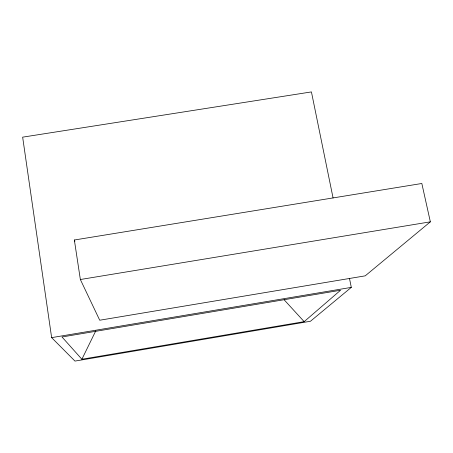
<?xml version="1.0" encoding="UTF-8"?>
<svg xmlns="http://www.w3.org/2000/svg" width="453" height="453" viewBox="0 0 453 453"><rect width="100%" height="100%" fill="white"/><g stroke="black" fill="none" stroke-linecap="round" stroke-linejoin="round"><path stroke-width="0.68" d="M81.891 359.24L304.161 321.653L340.554 290.248L61.993 336.975L81.891 359.24L95.826 330.758M349.467 278.374L351.307 287.383L310.464 321.251L74.966 361.086L51.636 337.632L22.65 137.157L311.432 91.914L333.068 197.967M430.35 221.834L365.226 275.843L99.722 320.226L80.357 279.518L74.36 239.999L421.834 183.488L430.35 221.834L80.357 279.518M51.636 337.632L351.307 287.383M284.127 299.773L304.161 321.653M74.36 239.999L74.898 241.302"/></g></svg>
